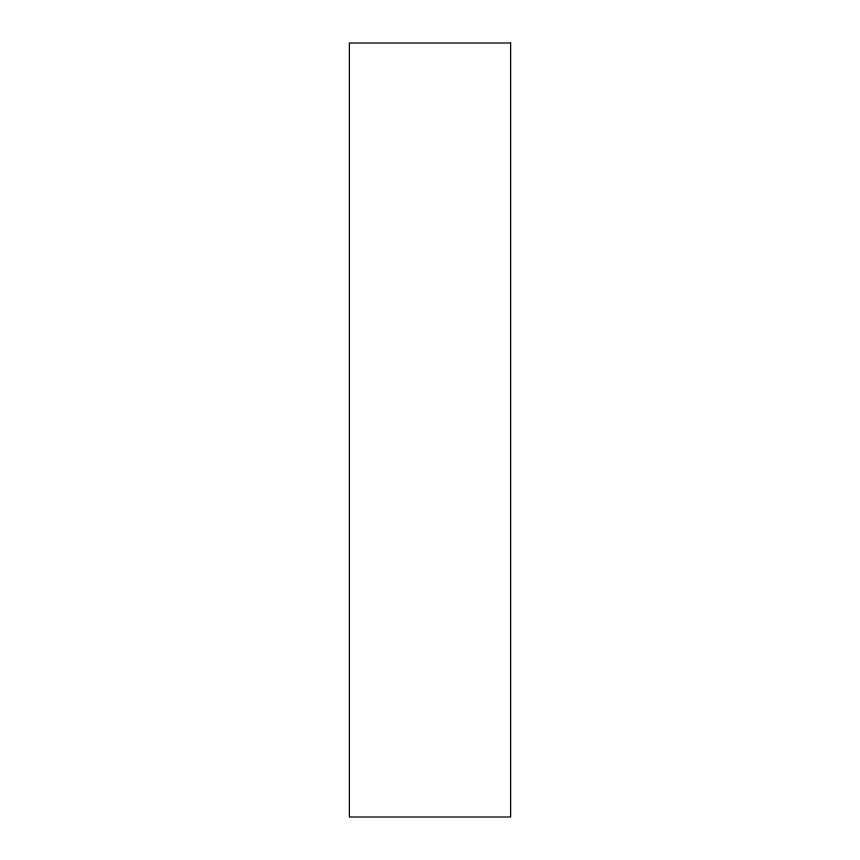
<?xml version="1.0" encoding="UTF-8"?>
<svg xmlns="http://www.w3.org/2000/svg" width="860" height="860" viewBox="0 0 860 860"><rect width="100%" height="100%" fill="white"/><g stroke="black" fill="none" stroke-linecap="round" stroke-linejoin="round"><path stroke-width="1.29" d="M510.625 43L349.375 43L349.375 817L510.625 817L510.625 43"/></g></svg>
